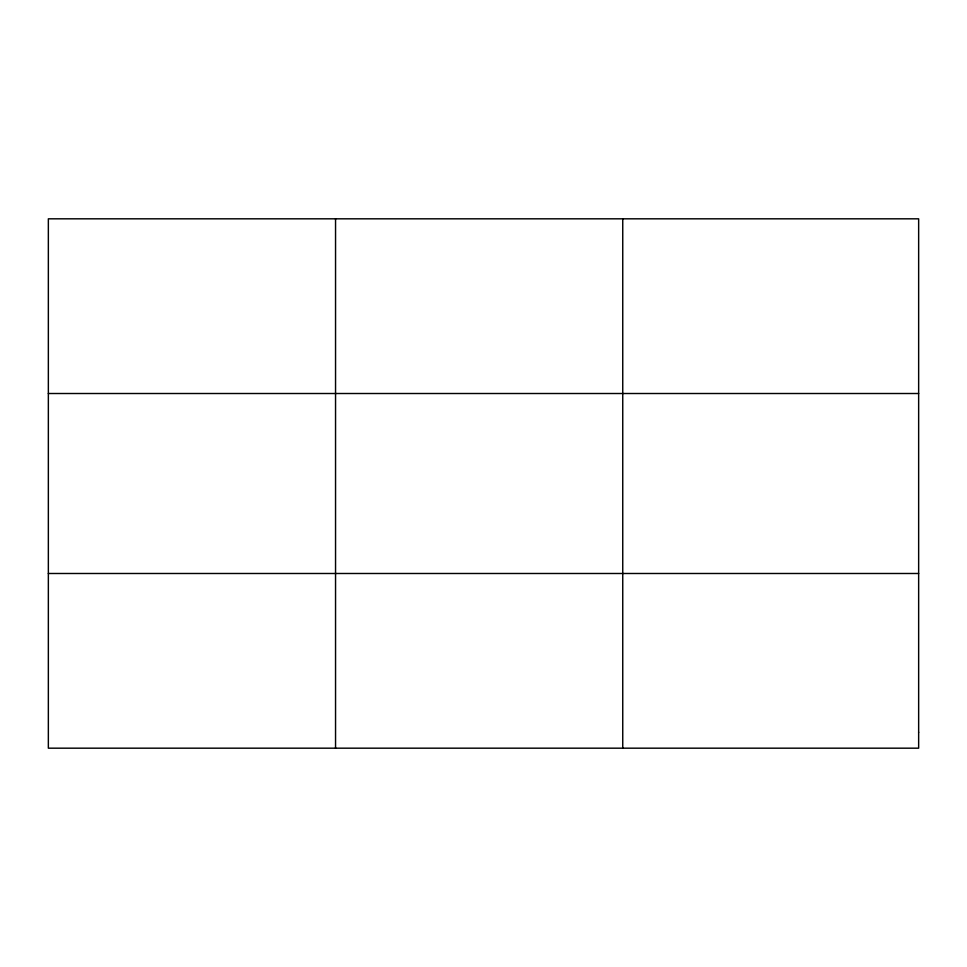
<?xml version="1.0" encoding="UTF-8"?>
<svg xmlns="http://www.w3.org/2000/svg" width="967" height="967" viewBox="0 0 967 967"><rect width="100%" height="100%" fill="white"/><g stroke="black" fill="none" stroke-linecap="round" stroke-linejoin="round"><path stroke-width="1.45" d="M335.549 748.18L335.549 218.82M622.748 748.18L622.748 218.82M48.35 393.509L918.65 393.509M48.35 573.491L918.65 573.491M918.65 732.297L918.65 748.18L48.35 748.18L48.35 218.82L918.65 218.82L918.65 732.297"/></g></svg>
